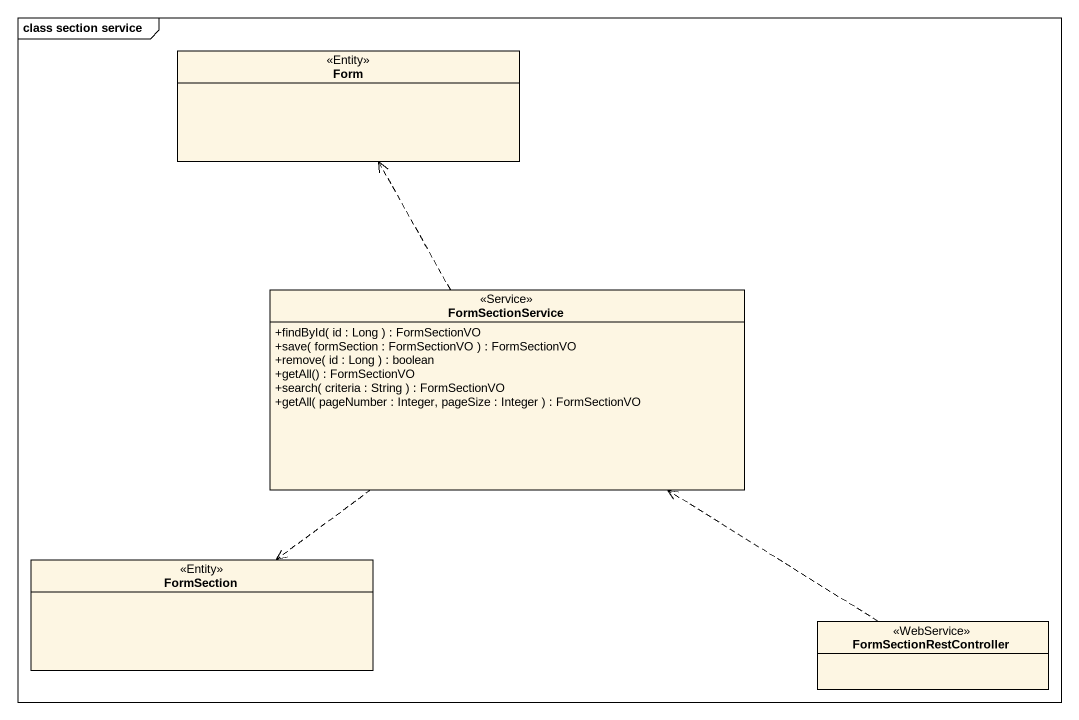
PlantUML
@startuml
mainframe class section service
hide circle
hide empty members
skinparam classAttributeIconSize 0
class Form <<Entity>>
class FormSectionService <<Service>> {
  +findById( id : Long ) : FormSectionVO
  +save( formSection : FormSectionVO ) : FormSectionVO
  +remove( id : Long ) : boolean
  +getAll() : FormSectionVO
  +search( criteria : String ) : FormSectionVO
  +getAll( pageNumber : Integer, pageSize : Integer ) : FormSectionVO
}
class FormSection <<Entity>>
class FormSectionRestController <<WebService>>
FormSectionService .up.> Form
FormSectionService ..> FormSection
FormSectionRestController .up.> FormSectionService
@enduml
